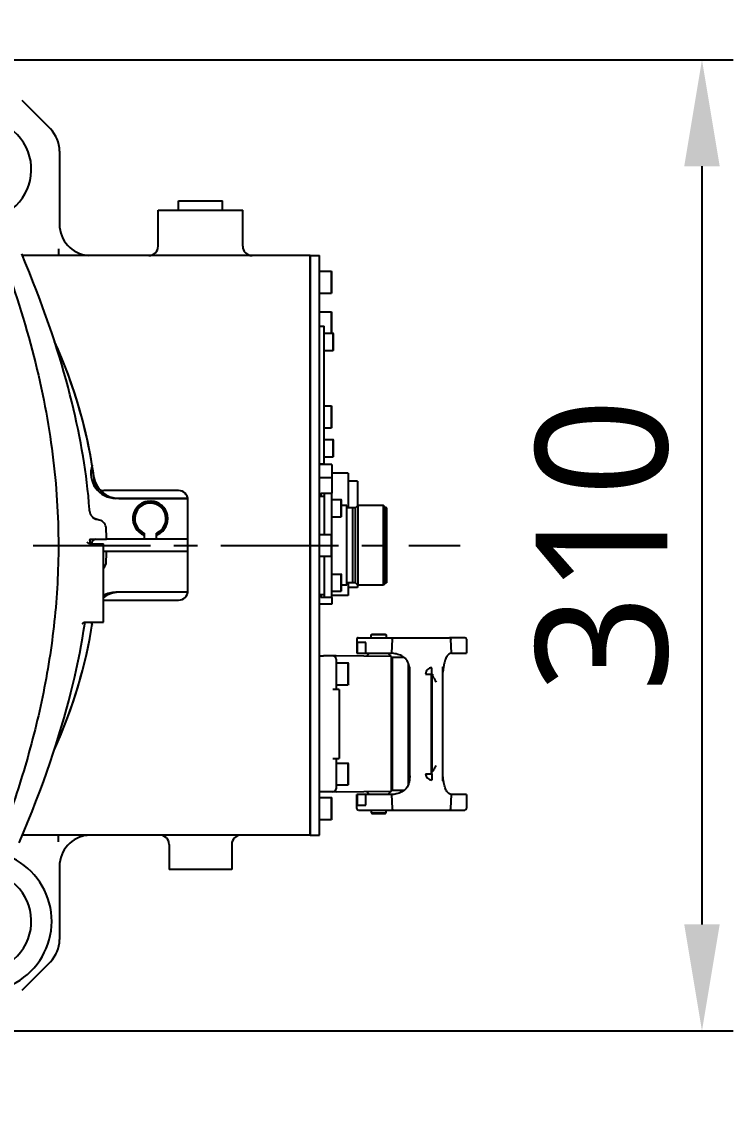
# Model space of a CAD drawing. Header units: millimetres. Extents: x 5828 to 6704, y 123 to 421.
# Drawn here: x 6428.22 to 6439.58, y 170.58 to 187.9 of the extents above; entities that cross this region are included whole.
import ezdxf

# ---------------------------------------------------------------- set-up
doc = ezdxf.new("R2010")
doc.units = ezdxf.units.MM
doc.linetypes.add('BANKLINE1', pattern=[5.5, 4, -1.5])
doc.linetypes.add('CENTER', pattern=[0.6, 0.375, -0.075, 0.075, -0.075])
for name, color, linetype in [('00_COMPONENTS', 7, 'BANKLINE1'), ('DIM', 7, 'Continuous'), ('外形图', 7, 'Continuous')]:
    doc.layers.add(name, color=color, linetype=linetype)
doc.styles.add('微软雅黑', font='msyh.ttc', dxfattribs={"height": 2.1})
doc.dimstyles.new('尺寸标注_1_20比例', dxfattribs={"dimtxt": 2.1, "dimasz": 1.7, "dimexe": 0.5, "dimexo": 0.4, "dimgap": 0.5, "dimtad": 1, "dimdec": 1, "dimlfac": 20, "dimdsep": 46, "dimtxsty": '微软雅黑', "dimcen": 0.09, "dimadec": 0, "dimazin": 0, "dimtp": 0.01, "dimtm": 0.01, "dimtfac": 1, "dimtdec": 1, "dimtofl": 0, "dimtmove": 0, "dimatfit": 3, "dimfxl": 1, "dimtolj": 1, "dimarcsym": 0})

# ---------------------------------------------------------------- blocks, each defined once
blk = doc.blocks.new('*D1554')
at = {"layer": 'Defpoints', "color": 0}
for p in [(6419.321, 187.295), (6419.321, 171.795), (6439.078, 171.795)]:
    blk.add_point(p, dxfattribs=at)
at = {"layer": 'DIM', "color": 0, "linetype": 'ByBlock', "lineweight": -2, "ltscale": 20}
for p, q in [((6419.721, 187.295), (6439.578, 187.295)), ((6439.078, 185.595), (6439.078, 173.495)), ((6419.721, 171.795), (6439.578, 171.795))]:
    blk.add_line(p, q, dxfattribs=at)
at = {"layer": 'DIM', "color": 0}
for points in [[(6439.361, 185.595), (6438.794, 185.595), (6439.078, 187.295)], [(6438.794, 173.495), (6439.361, 173.495), (6439.078, 171.795)]]:
    blk.add_solid(points, dxfattribs=at)
at = {"layer": 'DIM', "color": 0, "insert": (6437.487, 179.545), "char_height": 2.1, "attachment_point": 5, "rotation": 90, "style": '微软雅黑'}
blk.add_mtext('\\A1;310', dxfattribs=at)
blk = doc.blocks.new('*D1555')
at = {"layer": 'Defpoints', "color": 0}
for p in [(6419.323, 171.798), (6421.571, 171.795), (6421.571, 163.756)]:
    blk.add_point(p, dxfattribs=at)
at = {"layer": 'DIM', "color": 0, "linetype": 'ByBlock', "lineweight": -2, "ltscale": 20}
for p, q in [((6419.323, 171.398), (6419.323, 163.256)), ((6421.571, 171.395), (6421.571, 163.256)), ((6417.623, 163.756), (6415.923, 163.756)), ((6423.271, 163.756), (6429.005, 163.756))]:
    blk.add_line(p, q, dxfattribs=at)
at = {"layer": 'DIM', "color": 0}
for points in [[(6417.623, 163.473), (6417.623, 164.039), (6419.323, 163.756)], [(6423.271, 164.039), (6423.271, 163.473), (6421.571, 163.756)]]:
    blk.add_solid(points, dxfattribs=at)
at = {"layer": 'DIM', "color": 0, "insert": (6426.988, 165.324), "char_height": 2.1, "attachment_point": 5, "style": '微软雅黑'}
blk.add_mtext('\\A1;45', dxfattribs=at)

msp = doc.modelspace()

# ---------------------------------------------------------------- linework, layer by layer
at = {"layer": '00_COMPONENTS', "linetype": 'ByBlock', "ltscale": 20}
for radius, start, end in [(0.2789, 291.01383, 248.98617), (0.25, 293.57818, 246.42182)]:
    msp.add_arc((6430.2708, 179.9701), radius, start, end, dxfattribs=at)
at = {"layer": '外形图', "linetype": 'Continuous'}
for p, q in [((6428.2172, 186.6486), (6428.6743, 186.1915)), ((6428.8208, 185.838), (6428.8208, 184.6701)), ((6430.3958, 184.8951), (6431.7458, 184.8951)), ((6430.3958, 184.3201), (6430.3958, 184.8951)), ((6430.7208, 185.0451), (6431.4208, 185.0451)), ((6430.7208, 184.8951), (6430.7208, 185.0451)), ((6431.4208, 184.8951), (6431.4208, 185.0451)), ((6431.7458, 184.3201), (6431.7458, 184.8951)), ((6428.8038, 184.2761), (6428.8038, 184.1701)), ((6432.8208, 184.1701), (6428.228, 184.1701)), ((6432.8208, 184.1701), (6432.9708, 184.1701)), ((6432.8208, 184.1701), (6432.8208, 174.9201)), ((6432.8208, 174.9201), (6432.8208, 184.1701)), ((6432.9708, 174.9201), (6432.9708, 184.1701)), ((6432.9708, 183.9201), (6433.1633, 183.9201)), ((6433.1708, 183.9126), (6433.1633, 183.9201)), ((6433.1633, 183.5701), (6433.1633, 183.9201)), ((6433.1708, 183.5776), (6433.1708, 183.9126)), ((6432.9708, 183.5701), (6433.1633, 183.5701)), ((6433.1708, 183.5776), (6433.1633, 183.5701)), ((6432.9708, 183.2701), (6433.1633, 183.2701)), ((6433.1708, 183.2626), (6433.1633, 183.2701)), ((6433.1633, 182.9326), (6433.1633, 183.2701)), ((6433.1708, 182.9326), (6433.1708, 183.2626)), ((6432.9708, 183.0451), (6433.0458, 183.0451)), ((6433.0458, 180.8451), (6433.0458, 183.0451)), ((6433.0458, 182.9326), (6433.1908, 182.9326)), ((6433.1958, 182.9276), (6433.1908, 182.9326)), ((6433.1908, 182.6576), (6433.1908, 182.9326)), ((6433.1958, 182.6626), (6433.1958, 182.9276)), ((6433.0458, 182.6576), (6433.1908, 182.6576)), ((6433.1958, 182.6626), (6433.1908, 182.6576)), ((6433.0458, 181.7701), (6433.1633, 181.7701)), ((6433.1708, 181.7626), (6433.1633, 181.7701)), ((6433.1633, 181.4201), (6433.1633, 181.7701)), ((6433.1708, 181.4276), (6433.1708, 181.7626)), ((6433.1708, 181.4276), (6433.1633, 181.4201)), ((6433.0458, 181.4201), (6433.1633, 181.4201)), ((6433.0458, 181.2326), (6433.1908, 181.2326)), ((6433.1958, 181.2276), (6433.1908, 181.2326)), ((6433.1908, 180.9576), (6433.1908, 181.2326)), ((6433.1958, 180.9626), (6433.1958, 181.2276)), ((6433.0458, 180.9576), (6433.1908, 180.9576)), ((6433.1958, 180.9626), (6433.1908, 180.9576)), ((6432.9708, 180.8451), (6433.0458, 180.8451)), ((6433.1708, 180.8342), (6432.9708, 180.8342)), ((6433.1708, 180.8342), (6433.1708, 180.3776)), ((6433.1708, 180.624), (6432.9708, 180.624)), ((6433.4283, 180.6951), (6433.1708, 180.6951)), ((6433.4283, 180.6951), (6433.4283, 180.1426)), ((6433.5783, 180.5701), (6433.4283, 180.5701)), ((6433.5783, 180.5701), (6433.5783, 180.1751)), ((6430.7208, 180.4201), (6429.53, 180.4201)), ((6430.8687, 180.2951), (6429.7208, 180.2951)), ((6429.7655, 180.2951), (6430.8687, 180.2951)), ((6430.8708, 178.8201), (6430.8708, 180.2701)), ((6432.9708, 180.3326), (6433.0458, 180.3326)), ((6432.9933, 180.3776), (6433.1708, 180.3776)), ((6432.9933, 180.3776), (6432.9933, 180.3326)), ((6433.0458, 180.3776), (6433.0458, 179.7201)), ((6433.1708, 179.7126), (6433.1708, 180.3776)), ((6433.1708, 180.2776), (6433.3158, 180.2776)), ((6433.3208, 180.2726), (6433.3158, 180.2776)), ((6433.3158, 180.0026), (6433.3158, 180.2776)), ((6433.3208, 180.0076), (6433.3208, 180.2726)), ((6429.3014, 180.0947), (6429.2998, 180.1175)), ((6433.4058, 180.1801), (6433.3208, 180.1801)), ((6433.4058, 178.9101), (6433.4058, 180.1801)), ((6433.5458, 180.1426), (6433.4058, 180.1426)), ((6433.5023, 178.9507), (6433.5023, 180.1395)), ((6433.5458, 180.1426), (6433.5833, 180.1801)), ((6433.5458, 178.9476), (6433.5458, 180.1426)), ((6433.9958, 180.1801), (6433.5833, 180.1801)), ((6433.5833, 180.1801), (6433.5833, 178.9101)), ((6434.0208, 180.1551), (6433.9958, 180.1801)), ((6433.9958, 178.9101), (6433.9958, 180.1801)), ((6434.0208, 178.9351), (6434.0208, 180.1551)), ((6434.0458, 180.1426), (6434.0208, 180.1426)), ((6434.0458, 178.9476), (6434.0458, 180.1426)), ((6429.4553, 179.9487), (6429.4069, 179.9616)), ((6433.1708, 180.0026), (6433.3158, 180.0026)), ((6433.3208, 180.0076), (6433.3158, 180.0026)), ((6430.1708, 179.741), (6430.1708, 179.6451)), ((6430.3708, 179.6451), (6430.3708, 179.741)), ((6432.9708, 179.7201), (6433.1633, 179.7201)), ((6433.1708, 179.7126), (6433.1633, 179.7201)), ((6433.1633, 179.3701), (6433.1633, 179.7201)), ((6433.1708, 179.3776), (6433.1708, 179.7126)), ((6429.2701, 179.5913), (6429.2691, 179.5932)), ((6429.3092, 179.5701), (6429.5208, 179.5701)), ((6429.3212, 179.6451), (6429.3504, 179.6451)), ((6429.3504, 179.6451), (6429.5702, 179.6451)), ((6429.5208, 178.3201), (6429.5208, 179.5701)), ((6430.8708, 179.6451), (6429.5702, 179.6451)), ((6429.5702, 179.4451), (6429.5248, 179.4451)), ((6430.8708, 179.4451), (6429.5702, 179.4451)), ((6432.9708, 179.3701), (6433.1633, 179.3701)), ((6433.0458, 179.3701), (6433.0458, 178.7126)), ((6433.1708, 179.3776), (6433.1633, 179.3701)), ((6433.1708, 178.7126), (6433.1708, 179.3776)), ((6433.1708, 179.0876), (6433.3158, 179.0876)), ((6433.3208, 179.0826), (6433.3158, 179.0876)), ((6433.3158, 178.8126), (6433.3158, 179.0876)), ((6433.3208, 178.8176), (6433.3208, 179.0826)), ((6433.4058, 178.9101), (6433.3208, 178.9101)), ((6433.5458, 178.9476), (6433.4058, 178.9476)), ((6433.4283, 178.9476), (6433.4283, 178.7451)), ((6433.5783, 178.8701), (6433.4283, 178.8701)), ((6433.5458, 178.9476), (6433.5833, 178.9101)), ((6433.5783, 178.9151), (6433.5783, 178.8701)), ((6433.9958, 178.9101), (6433.5833, 178.9101)), ((6434.0208, 178.9351), (6433.9958, 178.9101)), ((6434.0458, 178.9476), (6434.0208, 178.9476)), ((6429.53, 178.6701), (6430.7208, 178.6701)), ((6430.8687, 178.7951), (6429.7208, 178.7951)), ((6430.8687, 178.7951), (6429.7655, 178.7951)), ((6433.0458, 178.7576), (6432.9708, 178.7576)), ((6432.9933, 178.7576), (6432.9933, 178.7126)), ((6433.1708, 178.7126), (6432.9933, 178.7126)), ((6433.1708, 178.8126), (6433.3158, 178.8126)), ((6433.4283, 178.7451), (6433.1708, 178.7451)), ((6433.1708, 178.7126), (6433.1708, 178.6059)), ((6433.3208, 178.8176), (6433.3158, 178.8126)), ((6433.1708, 178.6059), (6432.9708, 178.6059)), ((6429.2233, 178.29), (6429.2276, 178.3201)), ((6429.2289, 178.3201), (6429.5208, 178.3201)), ((6433.5658, 178.0451), (6433.5658, 177.8229)), ((6433.713, 177.9929), (6433.5718, 177.9929)), ((6433.5718, 177.9929), (6433.5718, 177.8229)), ((6433.5912, 178.0701), (6435.0433, 178.0701)), ((6433.713, 177.8229), (6433.713, 177.9929)), ((6433.7958, 178.1151), (6433.8058, 178.1251)), ((6434.0358, 178.1151), (6433.7958, 178.1151)), ((6433.7958, 178.0701), (6433.7958, 178.1151)), ((6433.8058, 178.1251), (6434.0258, 178.1251)), ((6434.0258, 178.1251), (6434.0358, 178.1151)), ((6434.0358, 178.1151), (6434.0358, 178.0701)), ((6434.1326, 178.0451), (6434.1186, 177.8229)), ((6435.2908, 178.0701), (6435.0462, 178.0701)), ((6435.0701, 178.0451), (6435.0672, 178.045)), ((6435.0766, 177.8229), (6435.0701, 178.0451)), ((6435.3158, 178.0451), (6435.3158, 177.8229)), ((6433.5658, 177.8229), (6434.1186, 177.8229)), ((6433.7713, 177.8229), (6433.7229, 177.7746)), ((6434.113, 177.7702), (6434.0603, 177.8229)), ((6435.0766, 177.8229), (6435.3158, 177.8229)), ((6432.9708, 177.7796), (6433.0358, 177.7796)), ((6433.2357, 177.7801), (6433.0358, 177.7801)), ((6434.1233, 177.7701), (6433.2357, 177.7801)), ((6433.2358, 177.7801), (6433.236, 177.7801)), ((6433.2358, 177.7301), (6433.2358, 177.2451)), ((6433.2358, 177.6701), (6433.4283, 177.6701)), ((6433.4358, 177.6626), (6433.4283, 177.6701)), ((6433.4283, 177.3201), (6433.4283, 177.6701)), ((6433.4358, 177.3276), (6433.4358, 177.6626)), ((6434.1233, 175.6201), (6434.1233, 177.7701)), ((6434.1233, 177.7063), (6434.1358, 177.7063)), ((6434.1358, 177.7588), (6434.3215, 177.7588)), ((6434.1358, 175.6313), (6434.1358, 177.7588)), ((6434.3904, 175.726), (6434.3904, 177.6642)), ((6434.4154, 175.7839), (6434.4154, 177.6063)), ((6434.7562, 177.4873), (6434.7754, 177.4885)), ((6434.7562, 177.4879), (6434.7562, 175.9023)), ((6434.7754, 177.4858), (6434.7562, 177.4873)), ((6434.7562, 177.4846), (6434.7754, 177.4858)), ((6434.7754, 177.4831), (6434.7562, 177.4846)), ((6434.7562, 177.4819), (6434.7754, 177.4831)), ((6434.7754, 177.4804), (6434.7562, 177.4819)), ((6434.7562, 177.4792), (6434.7754, 177.4804)), ((6434.7754, 177.4777), (6434.7562, 177.4792)), ((6434.7562, 177.4765), (6434.7754, 177.4777)), ((6434.7754, 177.475), (6434.7562, 177.4765)), ((6434.7562, 177.4738), (6434.7754, 177.475)), ((6434.7754, 177.4723), (6434.7562, 177.4738)), ((6434.7562, 177.4711), (6434.7754, 177.4723)), ((6434.7754, 177.4697), (6434.7562, 177.4711)), ((6434.7562, 177.4684), (6434.7754, 177.4697)), ((6434.7754, 177.467), (6434.7562, 177.4684)), ((6434.7754, 177.4643), (6434.7562, 177.4657)), ((6434.7562, 177.463), (6434.7754, 177.4643)), ((6434.7754, 177.4616), (6434.7562, 177.463)), ((6434.7649, 177.4663), (6434.7754, 177.467)), ((6434.7653, 177.4912), (6434.7654, 177.4908)), ((6434.7654, 177.4902), (6434.7654, 177.4908)), ((6434.7654, 177.49), (6434.7654, 177.4889)), ((6434.7754, 177.4885), (6434.7654, 177.4893)), ((6434.7654, 177.4609), (6434.7754, 177.4616)), ((6434.7654, 177.4609), (6434.7654, 177.4592)), ((6434.7654, 177.4585), (6434.7654, 175.9317)), ((6434.7754, 177.4865), (6434.7754, 177.4852)), ((6434.7754, 177.4838), (6434.7754, 177.4825)), ((6434.7754, 177.4812), (6434.7754, 177.4798)), ((6434.7754, 177.4785), (6434.7754, 177.4771)), ((6434.7754, 177.4758), (6434.7754, 177.4744)), ((6434.7754, 177.4731), (6434.7754, 177.4717)), ((6434.7754, 177.4704), (6434.7754, 177.469)), ((6434.7754, 177.4677), (6434.7754, 177.4663)), ((6434.7754, 177.465), (6434.7754, 177.4637)), ((6434.7754, 177.4623), (6434.7754, 177.4613)), ((6434.9404, 175.784), (6434.9404, 177.6062)), ((6433.2358, 177.3201), (6433.4283, 177.3201)), ((6433.4358, 177.3276), (6433.4283, 177.3201)), ((6433.2858, 177.2451), (6433.1858, 177.2451)), ((6433.2858, 177.2451), (6433.2858, 176.1451)), ((6433.1858, 176.1451), (6433.2858, 176.1451)), ((6433.2358, 176.1451), (6433.2358, 175.6601)), ((6433.2358, 176.0701), (6433.4283, 176.0701)), ((6433.4358, 176.0626), (6433.4283, 176.0701)), ((6433.4283, 175.7201), (6433.4283, 176.0701)), ((6433.4358, 175.7276), (6433.4358, 176.0626)), ((6434.6654, 175.8994), (6434.7648, 175.8994)), ((6434.7562, 175.9271), (6434.7754, 175.9286)), ((6434.7754, 175.9259), (6434.7562, 175.9271)), ((6434.7562, 175.9244), (6434.7754, 175.9259)), ((6434.7562, 175.9217), (6434.7754, 175.9232)), ((6434.7754, 175.9205), (6434.7562, 175.9217)), ((6434.7562, 175.9191), (6434.7754, 175.9205)), ((6434.7754, 175.9178), (6434.7562, 175.9191)), ((6434.7562, 175.9164), (6434.7754, 175.9178)), ((6434.7754, 175.9151), (6434.7562, 175.9164)), ((6434.7562, 175.9137), (6434.7754, 175.9151)), ((6434.7754, 175.9124), (6434.7562, 175.9137)), ((6434.7562, 175.911), (6434.7754, 175.9124)), ((6434.7754, 175.9097), (6434.7562, 175.911)), ((6434.7562, 175.9083), (6434.7754, 175.9097)), ((6434.7754, 175.9071), (6434.7562, 175.9083)), ((6434.7562, 175.9056), (6434.7754, 175.9071)), ((6434.7754, 175.9044), (6434.7562, 175.9056)), ((6434.7562, 175.9029), (6434.7754, 175.9044)), ((6434.7754, 175.9017), (6434.7562, 175.9029)), ((6434.7754, 175.9232), (6434.7649, 175.9239)), ((6434.7654, 175.931), (6434.7654, 175.9292)), ((6434.7754, 175.9286), (6434.7654, 175.9292)), ((6434.7654, 175.9009), (6434.7754, 175.9017)), ((6434.7654, 175.8994), (6434.7654, 175.9013)), ((6434.7654, 175.8989), (6434.7654, 175.7991)), ((6434.7754, 175.9289), (6434.7754, 175.9279)), ((6434.7754, 175.9265), (6434.7754, 175.9252)), ((6434.7754, 175.9238), (6434.7754, 175.9225)), ((6434.7754, 175.9211), (6434.7754, 175.9198)), ((6434.7754, 175.9184), (6434.7754, 175.9171)), ((6434.7754, 175.9157), (6434.7754, 175.9144)), ((6434.7754, 175.9131), (6434.7754, 175.9117)), ((6434.7754, 175.9104), (6434.7754, 175.909)), ((6434.7754, 175.9077), (6434.7754, 175.9063)), ((6434.7754, 175.905), (6434.7754, 175.9036)), ((6434.7754, 175.9023), (6434.7754, 175.9013)), ((6433.2358, 175.7201), (6433.4283, 175.7201)), ((6433.4358, 175.7276), (6433.4283, 175.7201)), ((6433.0358, 175.6106), (6432.9708, 175.6106)), ((6433.2357, 175.6101), (6433.0358, 175.6101)), ((6433.2357, 175.6101), (6434.1233, 175.6201)), ((6433.236, 175.6101), (6433.2358, 175.6101)), ((6434.1186, 175.5672), (6433.5658, 175.5672)), ((6433.5658, 175.3451), (6433.5658, 175.5672)), ((6433.5718, 175.5672), (6433.5718, 175.3972)), ((6433.713, 175.3972), (6433.713, 175.5672)), ((6433.7713, 175.5672), (6433.7229, 175.6156)), ((6434.113, 175.62), (6434.0603, 175.5672)), ((6434.1186, 175.5672), (6434.1326, 175.3451)), ((6434.1358, 175.6838), (6434.1233, 175.6838)), ((6434.3215, 175.6313), (6434.1358, 175.6313)), ((6435.0701, 175.3451), (6435.0766, 175.5672)), ((6435.3158, 175.5672), (6435.0766, 175.5672)), ((6435.3158, 175.5672), (6435.3158, 175.3451)), ((6432.9708, 175.5201), (6433.1633, 175.5201)), ((6433.1708, 175.5126), (6433.1633, 175.5201)), ((6433.1633, 175.1701), (6433.1633, 175.5201)), ((6433.1708, 175.1776), (6433.1708, 175.5126)), ((6433.5718, 175.3972), (6433.713, 175.3972)), ((6433.5946, 175.3201), (6435.0433, 175.3201)), ((6433.7958, 175.3201), (6433.7958, 175.2751)), ((6433.7958, 175.2751), (6434.0358, 175.2751)), ((6433.7958, 175.2751), (6433.8058, 175.2651)), ((6433.8058, 175.2651), (6434.0258, 175.2651)), ((6434.0258, 175.2651), (6434.0358, 175.2751)), ((6434.0358, 175.2751), (6434.0358, 175.3201)), ((6435.0462, 175.3201), (6435.2908, 175.3201)), ((6435.0701, 175.3451), (6435.0672, 175.3452)), ((6432.9708, 175.1701), (6433.1633, 175.1701)), ((6433.1708, 175.1776), (6433.1633, 175.1701)), ((6432.8208, 174.9201), (6428.2279, 174.9201)), ((6428.8038, 174.814), (6428.8038, 174.9201)), ((6432.8208, 174.9201), (6432.9708, 174.9201)), ((6430.5708, 174.7701), (6430.5708, 174.3701)), ((6431.5708, 174.7701), (6431.5708, 174.3701)), ((6428.8208, 174.4201), (6428.8208, 173.2522)), ((6431.5708, 174.3701), (6430.5708, 174.3701)), ((6428.6743, 172.8986), (6428.2172, 172.4415))]:
    msp.add_line(p, q, dxfattribs=at)
at = {"layer": '外形图', "linetype": 'CENTER', "ltscale": 5}
msp.add_line((6380.3981, 179.5451), (6435.2152, 179.5451), dxfattribs=at)
at = {"layer": '外形图', "linetype": 'Continuous'}
for points in [[(6429.2998, 180.1175), (6429.2913, 180.2254), (6429.2813, 180.3335), (6429.2701, 180.4407), (6429.2578, 180.5463), (6429.2444, 180.651), (6429.2298, 180.7558), (6429.2141, 180.8606), (6429.1972, 180.9654), (6429.1791, 181.0709), (6429.1598, 181.1773), (6429.1393, 181.2843), (6429.1174, 181.3925), (6429.0942, 181.502), (6429.0697, 181.6126), (6429.0437, 181.7247), (6429.0163, 181.8383), (6428.9874, 181.9534), (6428.9569, 182.0702), (6428.9248, 182.1886), (6428.8911, 182.3087), (6428.8556, 182.4306), (6428.8185, 182.5544), (6428.7795, 182.6799), (6428.7387, 182.8074), (6428.6959, 182.9369), (6428.6513, 183.0683), (6428.6046, 183.2018), (6428.5558, 183.3374), (6428.505, 183.475), (6428.4519, 183.6149), (6428.3966, 183.757), (6428.3391, 183.9012), (6428.2792, 184.0476), (6428.2171, 184.1961)], [(6429.3092, 179.5701), (6429.3031, 179.5705), (6429.294, 179.5726), (6429.2862, 179.576), (6429.2801, 179.5801), (6429.2753, 179.5845), (6429.272, 179.5884), (6429.2701, 179.5913)], [(6429.1908, 178.3012), (6429.1905, 178.3003), (6429.19, 178.2991), (6429.1898, 178.2987), (6429.1899, 178.2989), (6429.1905, 178.2999), (6429.1918, 178.3019), (6429.1942, 178.3049), (6429.1979, 178.3085), (6429.2029, 178.3123), (6429.2097, 178.3161), (6429.2181, 178.3189), (6429.2273, 178.3201), (6429.2289, 178.3201)], [(6428.1749, 174.7951), (6428.2461, 174.9629), (6428.3153, 175.1304), (6428.3816, 175.2952), (6428.445, 175.4572), (6428.5054, 175.6164), (6428.5631, 175.7727), (6428.618, 175.9264), (6428.6703, 176.0774), (6428.72, 176.2257), (6428.7672, 176.3715), (6428.812, 176.5149), (6428.8545, 176.6557), (6428.8947, 176.7942), (6428.9327, 176.9304), (6428.9686, 177.0643), (6429.0024, 177.1961), (6429.0343, 177.3259), (6429.0643, 177.4536), (6429.0923, 177.5792), (6429.1185, 177.7028), (6429.1429, 177.8243), (6429.1655, 177.9437), (6429.1864, 178.061), (6429.2057, 178.1763), (6429.2233, 178.29)]]:
    msp.add_lwpolyline(points, dxfattribs=at)
for centre, radius, start, end in [((6427.5708, 185.5451), 0.8, 297.09161, 116.00913), ((6428.3208, 185.838), 0.5, 0, 45), ((6429.3208, 184.6701), 0.5, 180, 265.0013), ((6430.2458, 184.3201), 0.15, 270, 0), ((6431.8958, 184.3201), 0.15, 180, 270), ((6429.3208, 184.6701), 0.5, 250.99355, 265.00132), ((6421.5708, 179.5451), 7.875, 7.98841, 24.41536), ((6421.5708, 179.5451), 7.875, 7.3382, 24.3103), ((6429.7208, 180.6951), 0.4, 161.46545, 270), ((6429.7655, 180.6951), 0.4, 187.98841, 270), ((6429.53, 180.5701), 0.15, 187.3382, 270), ((6430.7208, 180.2701), 0.15, 0, 90), ((6430.2708, 179.9701), 0.2789, 21.01383, 248.98617), ((6430.2708, 179.9701), 0.25, 23.57818, 246.42182), ((6429.4511, 180.1051), 0.15, 183.99111, 254.99133), ((6429.4165, 179.8038), 0.15, 1.88845, 75), ((6430.2708, 179.9701), 0.2789, 291.01383, 338.98617), ((6430.2708, 179.9701), 0.25, 293.57818, 336.42182), ((6421.5708, 179.5451), 8, 0.71622, 1.88845), ((6432.0402, 179.5633), 2.7356, 178.97956, 179.49323), ((6430.5848, 179.5889), 1.28, 178.50427, 178.96399), ((6429.4208, 179.5451), 0.1, 105.16921, 164.95661), ((6421.5708, 179.5451), 8, 358.11155, 359.28378), ((6429.4165, 179.2864), 0.15, 317.41365, 358.11155), ((6429.7208, 178.3951), 0.4, 90, 120.02806), ((6429.7655, 178.3951), 0.4, 90, 127.72104), ((6430.7208, 178.8201), 0.15, 270, 0), ((6421.5708, 179.5451), 7.875, 335.57594, 351.0486), ((6421.5708, 179.5451), 7.875, 335.6824, 351.05096), ((6429.7208, 178.3951), 0.4, 190.81142, 198.53455), ((6433.5908, 178.0451), 0.025, 89.98437, 180), ((6435.044, 178.0451), 0.0262, 0.03103, 14.36622), ((6435.2908, 178.0451), 0.025, 0, 90), ((6433.1858, 177.7301), 0.05, 359.99881, 90), ((6434.7655, 175.8992), 0.1001, 179.93073, 269.9293), ((6433.1858, 175.6601), 0.05, 270, 0.00119), ((6433.5908, 175.3451), 0.025, 180, 270.01563), ((6435.0462, 175.3429), 0.0228, 270.0266, 277.89798), ((6435.2908, 175.3451), 0.025, 270, 0), ((6429.3208, 174.4201), 0.5, 94.99891, 180), ((6429.3208, 174.4201), 0.5, 104.99831, 109.02918), ((6429.3208, 174.4201), 0.5, 94.99889, 99.99998), ((6430.4208, 174.7701), 0.15, 0, 90), ((6431.7208, 174.7701), 0.15, 90, 180), ((6427.5708, 173.5451), 1.125, 243.29269, 63.76424), ((6427.5708, 173.5451), 0.8, 243.99512, 62.91206), ((6428.3208, 173.2522), 0.5, 315, 0)]:
    msp.add_arc(centre, radius, start, end, dxfattribs=at)
for points in [[(6426.1633, 187.9034), (6426.5195, 187.2437), (6427.1689, 185.9727), (6427.9244, 184.2029), (6428.4492, 182.5426), (6428.7447, 180.9823), (6428.803, 180.0126), (6428.803, 179.5451)], [(6428.803, 179.5451), (6428.803, 179.3419), (6428.792, 178.9359), (6428.743, 178.327), (6428.6626, 177.7218), (6428.5526, 177.122), (6428.4152, 176.5298), (6428.2527, 175.9447), (6428.0674, 175.3665), (6427.93, 174.985), (6427.8582, 174.7951)], [(6435.0693, 178.0516), (6435.0669, 178.0611), (6435.0561, 178.0701), (6435.0462, 178.0701)], [(6434.9581, 177.6371), (6434.9543, 177.6184), (6434.9511, 177.5996), (6434.9483, 177.5808)], [(6434.9483, 177.5808), (6434.9454, 177.5615), (6434.9429, 177.5422), (6434.9404, 177.5229)], [(6434.9483, 175.8094), (6434.9454, 175.8286), (6434.9429, 175.8479), (6434.9404, 175.8672)], [(6434.9581, 175.753), (6434.9543, 175.7717), (6434.9511, 175.7905), (6434.9483, 175.8094)], [(6435.0493, 175.3203), (6435.06, 175.3218), (6435.0701, 175.3343), (6435.0701, 175.3451)]]:
    msp.add_open_spline(points, degree=3, dxfattribs=at)
for points, knots in [([(6429.368, 179.9759), (6429.3641, 179.9777), (6429.3566, 179.9816), (6429.3493, 179.9861), (6429.3459, 179.9885)], [0, 0, 0, 0, 0.5034524, 1, 1, 1, 1]), ([(6429.4069, 179.9616), (6429.4005, 179.9634), (6429.3872, 179.9675), (6429.3744, 179.9728), (6429.368, 179.9759)], [0, 0, 0, 0, 0.484625, 1, 1, 1, 1]), ([(6429.3053, 179.6223), (6429.3054, 179.6273), (6429.3061, 179.6363), (6429.3128, 179.6433), (6429.3163, 179.6444)], [0, 0, 0, 0, 0.579821, 1, 1, 1, 1]), ([(6429.3163, 179.6444), (6429.3171, 179.6446), (6429.3187, 179.645), (6429.3203, 179.6451), (6429.3212, 179.6451)], [0, 0, 0, 0, 0.4818474, 1, 1, 1, 1]), ([(6434.1326, 178.0451), (6434.1326, 178.0513), (6434.1363, 178.0637), (6434.1482, 178.0701), (6434.1538, 178.0701)], [0, 0, 0, 0, 0.5289731, 1, 1, 1, 1]), ([(6435.0672, 178.0454), (6435.0675, 178.0454), (6435.068, 178.0453), (6435.0685, 178.0451), (6435.0687, 178.045)], [0, 0, 0, 0, 0.4874501, 1, 1, 1, 1]), ([(6435.0687, 178.045), (6435.069, 178.0449), (6435.0694, 178.0447), (6435.0699, 178.0444), (6435.0702, 178.0443)], [0, 0, 0, 0, 0.4969221, 1, 1, 1, 1]), ([(6434.3987, 177.635), (6434.3912, 177.6672), (6434.3667, 177.7301), (6434.2852, 177.7845), (6434.2021, 177.8122), (6434.1453, 177.8229), (6434.1186, 177.8229)], [0, 0, 0, 0, 0.2735327, 0.5283782, 0.7791017, 1, 1, 1, 1]), ([(6435.0766, 177.8229), (6435.048, 177.8229), (6435.0037, 177.7811), (6434.9759, 177.711), (6434.9634, 177.6634), (6434.9581, 177.6371)], [0, 0, 0, 0, 0.3699236, 0.6519608, 1, 1, 1, 1]), ([(6434.4154, 177.5229), (6434.412, 177.5514), (6434.4081, 177.589), (6434.4008, 177.6261), (6434.3987, 177.635)], [0, 0, 0, 0, 0.757801, 1, 1, 1, 1]), ([(6434.7652, 177.5911), (6434.7397, 177.5912), (6434.6866, 177.5695), (6434.6654, 177.5164), (6434.6654, 177.4908)], [0, 0, 0, 0, 0.4993196, 1, 1, 1, 1]), ([(6434.6654, 177.4908), (6434.6854, 177.4908), (6434.7173, 177.4919), (6434.7496, 177.4895), (6434.7614, 177.4912)], [0, 0, 0, 0, 0.6255051, 1, 1, 1, 1]), ([(6434.7614, 177.4912), (6434.7619, 177.4913), (6434.7627, 177.4914), (6434.7635, 177.4915), (6434.7638, 177.4914)], [0, 0, 0, 0, 0.5578732, 1, 1, 1, 1]), ([(6434.7638, 177.4914), (6434.7641, 177.4914), (6434.7646, 177.4914), (6434.765, 177.491), (6434.7651, 177.4908)], [0, 0, 0, 0, 0.5387878, 1, 1, 1, 1]), ([(6434.7648, 177.4988), (6434.767, 177.5109), (6434.7641, 177.542), (6434.7653, 177.5726), (6434.7652, 177.5911)], [0, 0, 0, 0, 0.399373, 1, 1, 1, 1]), ([(6434.7648, 177.4978), (6434.7647, 177.498), (6434.7647, 177.4983), (6434.7648, 177.4987), (6434.7648, 177.4988)], [0, 0, 0, 0, 0.4894336, 1, 1, 1, 1]), ([(6434.7651, 177.4969), (6434.765, 177.497), (6434.7649, 177.4973), (6434.7648, 177.4976), (6434.7648, 177.4978)], [0, 0, 0, 0, 0.5044096, 1, 1, 1, 1]), ([(6434.7656, 177.496), (6434.7655, 177.4961), (6434.7653, 177.4964), (6434.7652, 177.4967), (6434.7651, 177.4969)], [0, 0, 0, 0, 0.493801, 1, 1, 1, 1]), ([(6434.7655, 177.4914), (6434.7657, 177.4919), (6434.7651, 177.4935), (6434.7661, 177.4951), (6434.7656, 177.496)], [0, 0, 0, 0, 0.3609166, 1, 1, 1, 1]), ([(6434.7986, 177.4253), (6434.7966, 177.4296), (6434.7891, 177.4434), (6434.7762, 177.4559), (6434.7654, 177.4585)], [0, 0, 0, 0, 0.2987799, 1, 1, 1, 1]), ([(6434.7986, 177.4253), (6434.801, 177.4201), (6434.8131, 177.3987), (6434.8255, 177.3774), (6434.833, 177.36)], [0, 0, 0, 0, 0.2335279, 1, 1, 1, 1]), ([(6434.7654, 175.9317), (6434.7661, 175.9319), (6434.7675, 175.9323), (6434.7689, 175.9328), (6434.7696, 175.9331)], [0, 0, 0, 0, 0.4956685, 1, 1, 1, 1]), ([(6434.7696, 175.9331), (6434.7725, 175.9342), (6434.7853, 175.9415), (6434.7937, 175.9545), (6434.7986, 175.9649)], [0, 0, 0, 0, 0.2143285, 1, 1, 1, 1]), ([(6434.7986, 175.9649), (6434.801, 175.9701), (6434.8133, 175.9914), (6434.8255, 176.0128), (6434.833, 176.0301)], [0, 0, 0, 0, 0.2339537, 1, 1, 1, 1]), ([(6434.3987, 175.7551), (6434.3911, 175.7229), (6434.3667, 175.6601), (6434.2852, 175.6057), (6434.2021, 175.5779), (6434.1453, 175.5672), (6434.1186, 175.5672)], [0, 0, 0, 0, 0.2735176, 0.5283715, 0.7790983, 1, 1, 1, 1]), ([(6434.4154, 175.8672), (6434.412, 175.8388), (6434.4081, 175.8011), (6434.4008, 175.764), (6434.3987, 175.7551)], [0, 0, 0, 0, 0.7578111, 1, 1, 1, 1]), ([(6435.0766, 175.5672), (6435.048, 175.5672), (6435.0037, 175.6091), (6434.9759, 175.6791), (6434.9634, 175.7267), (6434.9581, 175.753)], [0, 0, 0, 0, 0.3699297, 0.6519636, 1, 1, 1, 1]), ([(6434.1326, 175.3451), (6434.1326, 175.3388), (6434.1363, 175.3264), (6434.1482, 175.3201), (6434.1538, 175.3201)], [0, 0, 0, 0, 0.5289824, 1, 1, 1, 1]), ([(6435.0672, 175.3448), (6435.0675, 175.3448), (6435.068, 175.3448), (6435.0685, 175.345), (6435.0687, 175.3451)], [0, 0, 0, 0, 0.4874501, 1, 1, 1, 1]), ([(6435.0687, 175.3451), (6435.069, 175.3452), (6435.0694, 175.3455), (6435.0699, 175.3457), (6435.0702, 175.3459)], [0, 0, 0, 0, 0.4969221, 1, 1, 1, 1])]:
    msp.add_open_spline(points, degree=3, knots=knots, dxfattribs=at)

# ---------------------------------------------------------------- dimensions: what is measured, and where the dimension line sits
at = {"layer": 'DIM', "linetype": 'ByBlock', "ltscale": 20}
dim = msp.add_linear_dim(base=(6439.0777, 171.7951), p1=(6419.3208, 187.2951), p2=(6419.3208, 171.7951), angle=90, dimstyle='尺寸标注_1_20比例', dxfattribs=at)
dim.commit()
dim.dimension.update_dxf_attribs({"geometry": '*D1554', "text_midpoint": (6437.487, 179.5451)})
dim = msp.add_linear_dim(base=(6421.5708, 163.756), p1=(6419.3232, 171.7979), p2=(6421.5708, 171.7951), dimstyle='尺寸标注_1_20比例', dxfattribs=at)
dim.commit()
dim.dimension.update_dxf_attribs({"geometry": '*D1555', "text_midpoint": (6426.9878, 163.756), "dimtype": 160})

doc.saveas('drawing.dxf')
